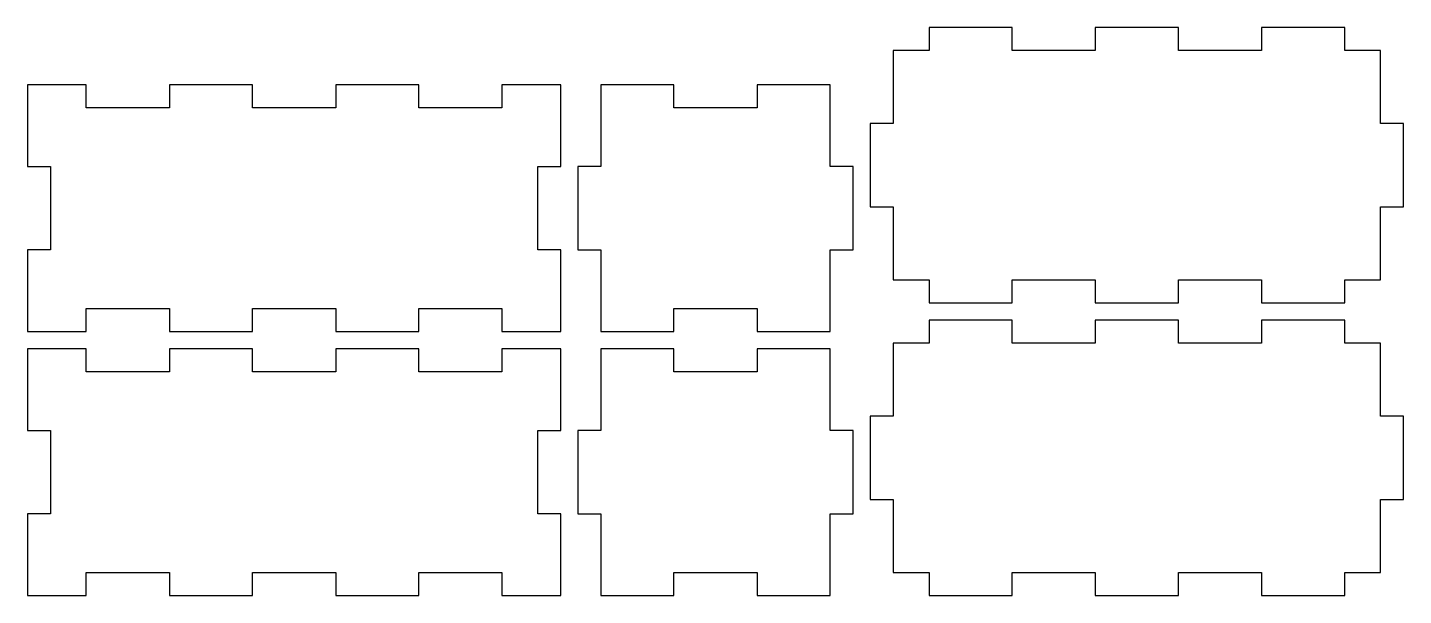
# Model space of a CAD drawing. Header units: inches. Extents: x 0 to 240, y 3 to 102.
import ezdxf

# ---------------------------------------------------------------- set-up
doc = ezdxf.new("R2010")
doc.units = ezdxf.units.IN

msp = doc.modelspace()

# ---------------------------------------------------------------- linework, layer by layer
at = {"layer": 'back_outsideCutPath'}
for p, q in [((0, 92), (0, 77.75)), ((10.25, 92), (0, 92)), ((10.25, 88), (10.25, 92)), ((39.25, 92), (24.75, 92)), ((24.75, 92), (24.75, 88)), ((39.25, 88), (39.25, 92)), ((68.25, 92), (53.75, 92)), ((53.75, 92), (53.75, 88)), ((68.25, 88), (68.25, 92)), ((93, 92), (82.75, 92)), ((82.75, 92), (82.75, 88)), ((93, 77.75), (93, 92)), ((24.75, 88), (10.25, 88)), ((53.75, 88), (39.25, 88)), ((82.75, 88), (68.25, 88)), ((0, 77.75), (4, 77.75)), ((4, 77.75), (4, 63.25)), ((89, 63.25), (89, 77.75)), ((89, 77.75), (93, 77.75)), ((4, 63.25), (0, 63.25)), ((0, 63.25), (0, 49)), ((93, 63.25), (89, 63.25)), ((93, 49), (93, 63.25)), ((10.25, 49), (10.25, 53)), ((10.25, 53), (24.75, 53)), ((24.75, 53), (24.75, 49)), ((39.25, 49), (39.25, 53)), ((39.25, 53), (53.75, 53)), ((53.75, 53), (53.75, 49)), ((68.25, 49), (68.25, 53)), ((68.25, 53), (82.75, 53)), ((82.75, 53), (82.75, 49)), ((0, 49), (10.25, 49)), ((24.75, 49), (39.25, 49)), ((53.75, 49), (68.25, 49)), ((82.75, 49), (93, 49))]:
    msp.add_line(p, q, dxfattribs=at)
at = {"layer": 'bottom_outsideCutPath'}
for p, q in [((171.75, 102), (157.25, 102)), ((157.25, 102), (157.25, 98)), ((171.75, 98), (171.75, 102)), ((200.75, 102), (186.25, 102)), ((186.25, 102), (186.25, 98)), ((200.75, 98), (200.75, 102)), ((229.75, 102), (215.25, 102)), ((215.25, 102), (215.25, 98)), ((229.75, 98), (229.75, 102)), ((151, 98), (151, 85.25)), ((157.25, 98), (151, 98)), ((186.25, 98), (171.75, 98)), ((215.25, 98), (200.75, 98)), ((236, 98), (229.75, 98)), ((236, 85.25), (236, 98)), ((151, 85.25), (147, 85.25)), ((147, 85.25), (147, 70.75)), ((240, 85.25), (236, 85.25)), ((240, 70.75), (240, 85.25)), ((147, 70.75), (151, 70.75)), ((151, 70.75), (151, 58)), ((236, 58), (236, 70.75)), ((236, 70.75), (240, 70.75)), ((151, 58), (157.25, 58)), ((157.25, 58), (157.25, 54)), ((171.75, 54), (171.75, 58)), ((171.75, 58), (186.25, 58)), ((186.25, 58), (186.25, 54)), ((200.75, 54), (200.75, 58)), ((200.75, 58), (215.25, 58)), ((215.25, 58), (215.25, 54)), ((229.75, 54), (229.75, 58)), ((229.75, 58), (236, 58)), ((157.25, 54), (171.75, 54)), ((186.25, 54), (200.75, 54)), ((215.25, 54), (229.75, 54))]:
    msp.add_line(p, q, dxfattribs=at)
at = {"layer": 'front_outsideCutPath'}
for p, q in [((0, 46), (0, 31.75)), ((10.25, 46), (0, 46)), ((10.25, 42), (10.25, 46)), ((39.25, 46), (24.75, 46)), ((24.75, 46), (24.75, 42)), ((39.25, 42), (39.25, 46)), ((68.25, 46), (53.75, 46)), ((53.75, 46), (53.75, 42)), ((68.25, 42), (68.25, 46)), ((93, 46), (82.75, 46)), ((82.75, 46), (82.75, 42)), ((93, 31.75), (93, 46)), ((24.75, 42), (10.25, 42)), ((53.75, 42), (39.25, 42)), ((82.75, 42), (68.25, 42)), ((0, 31.75), (4, 31.75)), ((4, 31.75), (4, 17.25)), ((89, 17.25), (89, 31.75)), ((89, 31.75), (93, 31.75)), ((4, 17.25), (0, 17.25)), ((0, 17.25), (0, 3)), ((93, 17.25), (89, 17.25)), ((93, 3), (93, 17.25)), ((10.25, 3), (10.25, 7)), ((10.25, 7), (24.75, 7)), ((24.75, 7), (24.75, 3)), ((39.25, 3), (39.25, 7)), ((39.25, 7), (53.75, 7)), ((53.75, 7), (53.75, 3)), ((68.25, 3), (68.25, 7)), ((68.25, 7), (82.75, 7)), ((82.75, 7), (82.75, 3)), ((0, 3), (10.25, 3)), ((24.75, 3), (39.25, 3)), ((53.75, 3), (68.25, 3)), ((82.75, 3), (93, 3))]:
    msp.add_line(p, q, dxfattribs=at)
at = {"layer": 'left_outsideCutPath'}
for p, q in [((100, 46), (100, 31.75)), ((112.75, 46), (100, 46)), ((112.75, 42), (112.75, 46)), ((140, 46), (127.25, 46)), ((127.25, 46), (127.25, 42)), ((140, 31.75), (140, 46)), ((127.25, 42), (112.75, 42)), ((100, 31.75), (96, 31.75)), ((96, 31.75), (96, 17.25)), ((144, 31.75), (140, 31.75)), ((144, 17.25), (144, 31.75)), ((96, 17.25), (100, 17.25)), ((100, 17.25), (100, 3)), ((140, 3), (140, 17.25)), ((140, 17.25), (144, 17.25)), ((112.75, 3), (112.75, 7)), ((112.75, 7), (127.25, 7)), ((127.25, 7), (127.25, 3)), ((100, 3), (112.75, 3)), ((127.25, 3), (140, 3))]:
    msp.add_line(p, q, dxfattribs=at)
at = {"layer": 'right_outsideCutPath'}
for p, q in [((100, 92), (100, 77.75)), ((112.75, 92), (100, 92)), ((112.75, 88), (112.75, 92)), ((140, 92), (127.25, 92)), ((127.25, 92), (127.25, 88)), ((140, 77.75), (140, 92)), ((127.25, 88), (112.75, 88)), ((100, 77.75), (96, 77.75)), ((96, 77.75), (96, 63.25)), ((144, 77.75), (140, 77.75)), ((144, 63.25), (144, 77.75)), ((96, 63.25), (100, 63.25)), ((100, 63.25), (100, 49)), ((140, 49), (140, 63.25)), ((140, 63.25), (144, 63.25)), ((112.75, 49), (112.75, 53)), ((112.75, 53), (127.25, 53)), ((127.25, 53), (127.25, 49)), ((100, 49), (112.75, 49)), ((127.25, 49), (140, 49))]:
    msp.add_line(p, q, dxfattribs=at)
at = {"layer": 'top_outsideCutPath'}
for p, q in [((171.75, 51), (157.25, 51)), ((157.25, 51), (157.25, 47)), ((171.75, 47), (171.75, 51)), ((200.75, 51), (186.25, 51)), ((186.25, 51), (186.25, 47)), ((200.75, 47), (200.75, 51)), ((229.75, 51), (215.25, 51)), ((215.25, 51), (215.25, 47)), ((229.75, 47), (229.75, 51)), ((151, 47), (151, 34.25)), ((157.25, 47), (151, 47)), ((186.25, 47), (171.75, 47)), ((215.25, 47), (200.75, 47)), ((236, 47), (229.75, 47)), ((236, 34.25), (236, 47)), ((151, 34.25), (147, 34.25)), ((147, 34.25), (147, 19.75)), ((240, 34.25), (236, 34.25)), ((240, 19.75), (240, 34.25)), ((147, 19.75), (151, 19.75)), ((151, 19.75), (151, 7)), ((236, 7), (236, 19.75)), ((236, 19.75), (240, 19.75)), ((151, 7), (157.25, 7)), ((157.25, 7), (157.25, 3)), ((171.75, 3), (171.75, 7)), ((171.75, 7), (186.25, 7)), ((186.25, 7), (186.25, 3)), ((200.75, 3), (200.75, 7)), ((200.75, 7), (215.25, 7)), ((215.25, 7), (215.25, 3)), ((229.75, 3), (229.75, 7)), ((229.75, 7), (236, 7)), ((157.25, 3), (171.75, 3)), ((186.25, 3), (200.75, 3)), ((215.25, 3), (229.75, 3))]:
    msp.add_line(p, q, dxfattribs=at)

doc.saveas('drawing.dxf')
